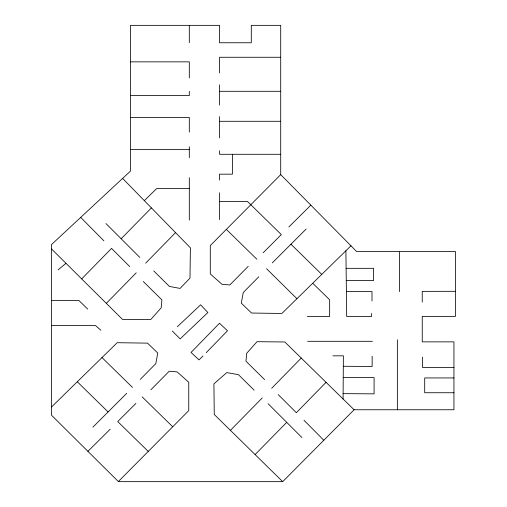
<?xml version="1.0" encoding="UTF-8"?>
<svg xmlns="http://www.w3.org/2000/svg" width="507" height="507" viewBox="0 0 507 507"><rect width="100%" height="100%" fill="white"/><g stroke="black" fill="none" stroke-linecap="round" stroke-linejoin="round"><path stroke-width="0.76" d="M343.081 398.984L343.378 355.832L332.928 355.832M206.222 352.701L227.504 330.741L219.487 323.251L191.038 352.447L199.01 359.894L203.003 355.996M81.684 278.901L111.54 248.379L129.697 266.543M106.331 303.363L136.212 272.823M145.667 263.152L175.549 232.624M271.682 388.28L301.24 358.062M326.064 382.341L296.348 412.723L278.191 394.566M121.167 238.753L151.346 207.946M230.425 430.348L262.22 397.951M255.103 454.57L286.721 422.35M248.208 266.352L229.823 284.966L221.939 284.281L210.297 273.926L210.297 245.559L280.707 174.623L280.707 25.35L251.295 25.35L251.295 42.759L219.55 42.759L219.55 25.35L130.438 25.35L130.438 171.125L51.562 244.513L51.562 415.252L118.454 481.65L282.703 481.65L354.095 409.757L453.942 409.757L453.942 341.864L422.242 341.864L422.242 316.406L455.438 316.406L455.438 251.504L356.592 251.504L280.707 174.623M140.274 379.369L155.801 363.652L157.766 353.037L147.505 343.131L117.199 342.7L51.562 406.956M258.785 276.797L243.265 292.514L241.294 303.135L251.561 313.041L281.86 313.472L350.964 245.8M150.852 389.82L169.243 371.2L177.12 371.885L188.762 382.24L188.762 410.613L118.353 481.549M310.842 205.151L288.876 226.959M87.907 451.331L110.184 429.214M263.171 252.759L281.328 234.602L247.391 201.38L219.613 201.38M92.895 427.154L126.744 393.305M272.322 262.86L306.165 229.018M135.895 403.407L117.732 421.571L148.253 451.426M144.337 200.658L156.625 188.623L189.307 188.623M177.311 326.755L200.614 304.821L207.876 312.534L180.15 338.91L172.355 331.046M58.172 269.825L65.815 263.437M307.318 316.596L329.651 316.45L329.651 299.776L312.705 283.261M455.438 291.316L422.242 291.367L422.242 302.128M280.707 57.266L219.55 57.266L219.55 72.913M130.438 61.854L189.307 61.854L189.307 77.926M219.55 91.298L280.707 91.298M130.438 95.55L189.307 95.55L189.307 91.323M130.438 117.497L189.307 117.497L189.307 132.124M219.55 121.293L280.707 121.293M130.438 149.489L189.307 149.489M280.707 154.286L219.55 154.286L219.55 150.763M346.116 268.336L373.577 268.33L373.577 280.542L346.262 280.548M346.395 291.55L372.005 291.55L372.005 300.987M51.562 300.55L78.959 300.55L87.755 309.112M51.562 325.557L95.519 325.557L100.887 330.241M307.673 341.306L372.43 341.306M453.942 367.569L422.61 367.569L422.61 357.112M453.942 377.943L424.695 377.943L424.695 392.741L453.942 392.741M343.309 366.269L372.151 366.472L372.151 356.294M343.226 377.411L374.096 377.62L374.096 393.857L343.119 393.641M290.955 244.228L321.768 274.407M226.35 229.392L256.891 259.273M354.095 409.757L284.801 341.972L257.024 341.693L246.668 353.335L245.984 361.212L264.597 379.604M101.996 357.581L132.504 387.437M142.175 396.899L172.716 426.78M77.298 381.765L108.105 411.944M282.703 481.65L214.265 414.492L213.916 383.856L226.787 372.601L238.436 374.654L254.153 390.181M266.562 268.729L296.931 298.712M153.741 270.922L169.452 286.449L180.074 288.413L189.979 278.153L190.41 247.847L122.612 178.407M143.291 281.499L161.904 299.891L161.22 307.768L150.864 319.41L122.498 319.41L51.562 249M105.957 223.543L139.799 257.391M268.089 403.711L301.931 437.56M80.702 217.402L103.897 240.831M303.991 420.271L323.808 440.26M345.901 250.756L346.693 316.431L371.637 316.431L371.637 313.472M399.51 252.068L399.51 291.607M397.361 339.747L397.361 409.757M232.447 154.286L232.447 174.167L219.55 174.167L219.55 180.093M219.55 84.789L219.55 105.114M219.55 116.642L219.55 137.929M219.55 192.78L219.55 219.569M189.307 25.35L189.307 42.677M189.307 146.745L189.307 157.709M189.307 177.659L189.307 220.133"/></g></svg>
